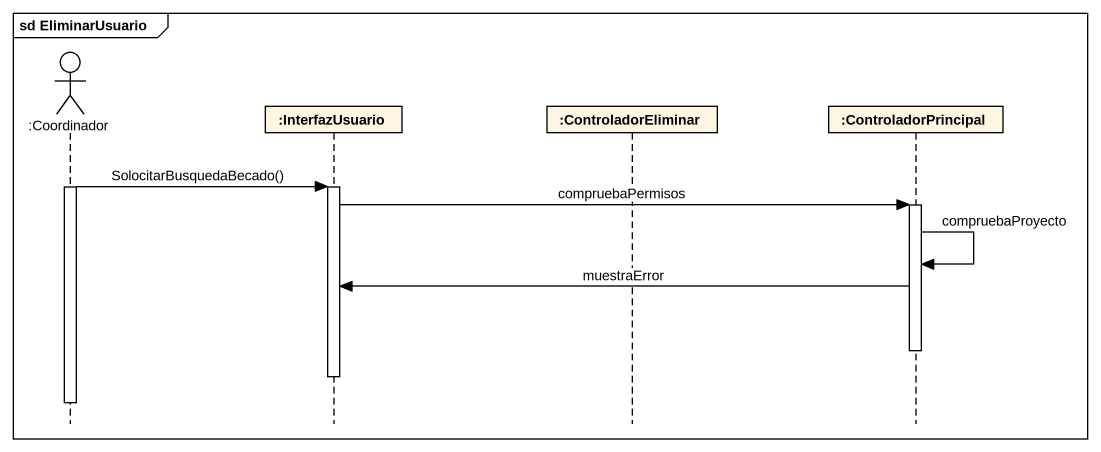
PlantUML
@startuml
mainframe sd EliminarUsuario
hide footbox
actor ":Coordinador" as Coordinador
participant ":InterfazUsuario" as InterfazUsuario
participant ":ControladorEliminar" as ControladorEliminar
participant ":ControladorPrincipal" as ControladorPrincipal

activate Coordinador
Coordinador -> InterfazUsuario : SolocitarBusquedaBecado()
activate InterfazUsuario
InterfazUsuario -> ControladorPrincipal : compruebaPermisos
activate ControladorPrincipal
ControladorPrincipal -> ControladorPrincipal : compruebaProyecto
ControladorPrincipal -> InterfazUsuario : muestraError
deactivate ControladorPrincipal
deactivate InterfazUsuario
deactivate Coordinador
@enduml
